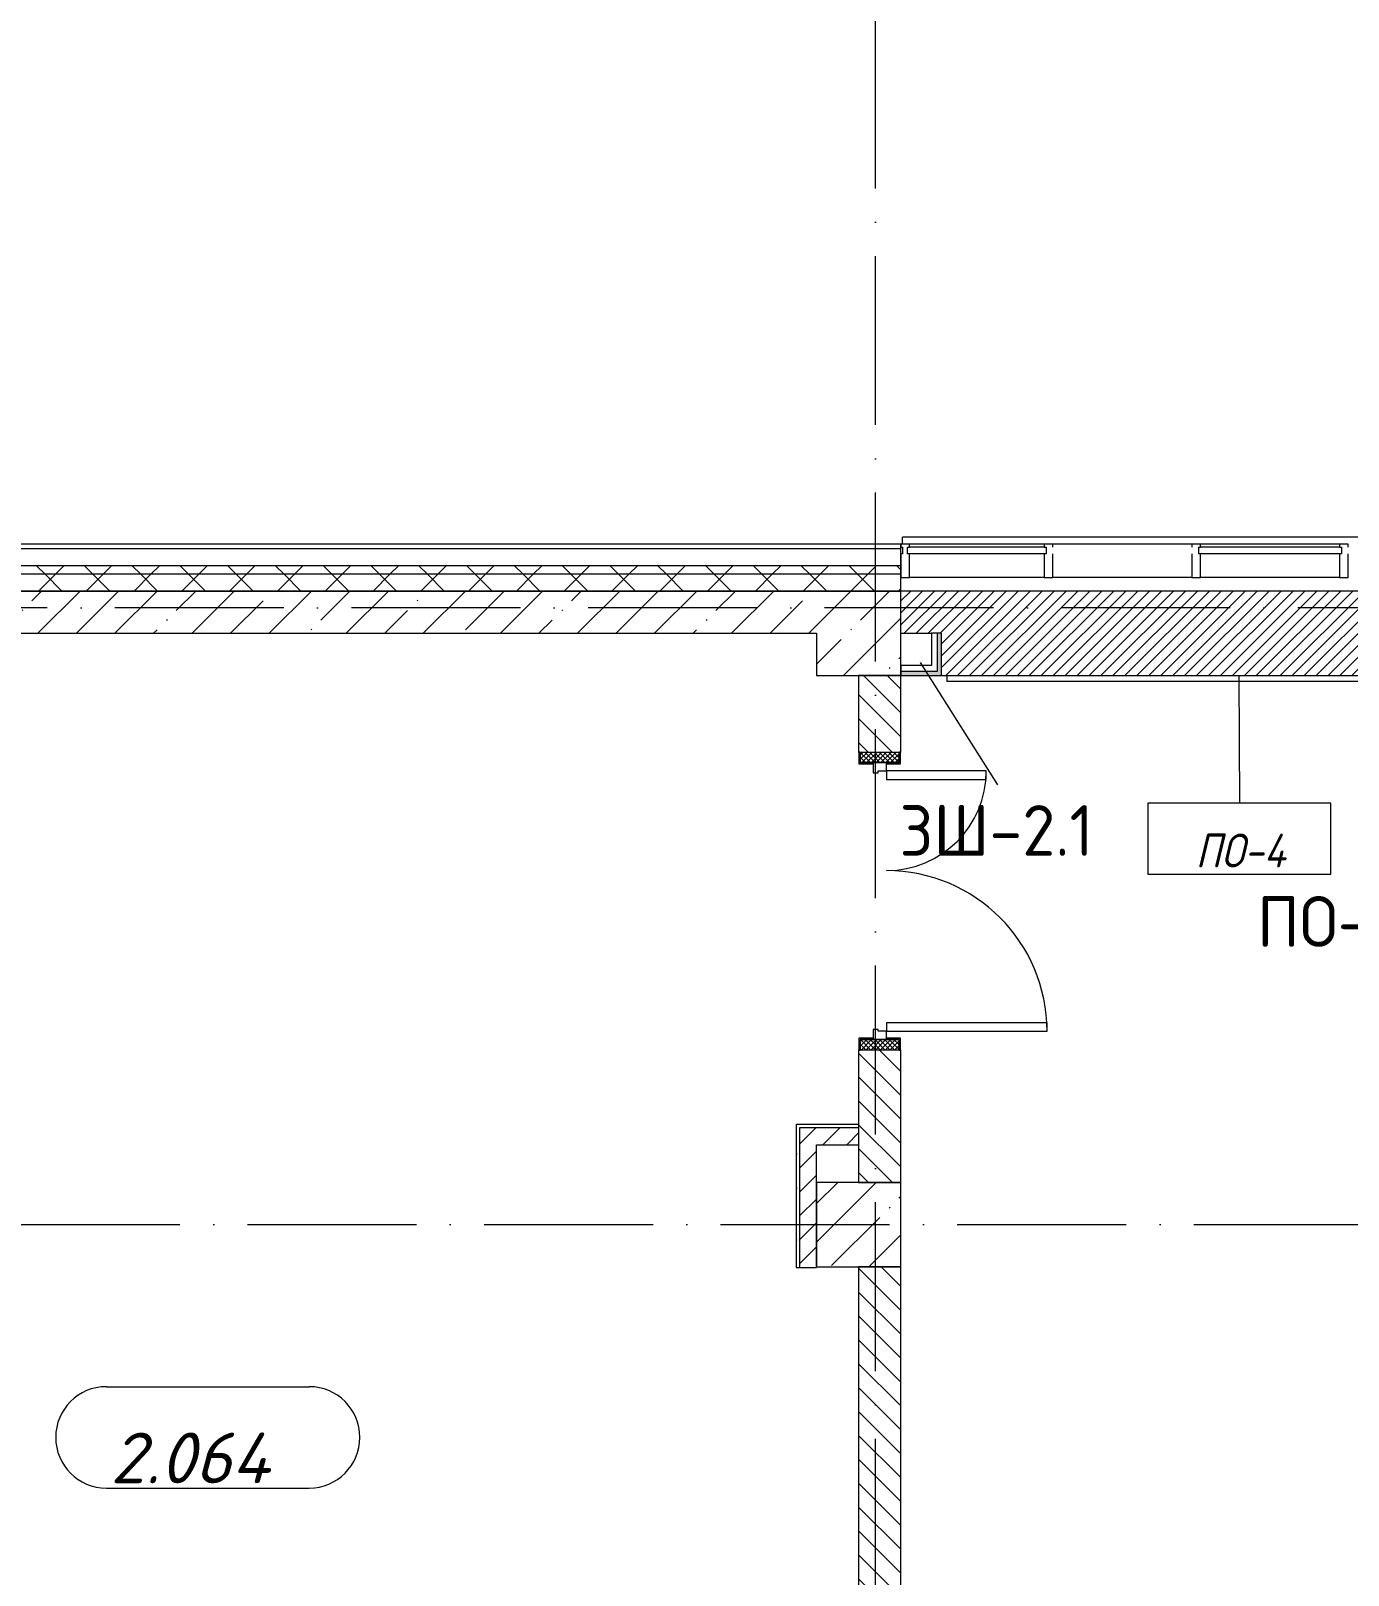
# Model space of a CAD drawing. Header units: millimetres. Extents: x -6467 to 106027, y -7090 to 195095.
# Drawn here: x 451 to 8247, y 41906 to 51047 of the extents above; entities that cross this region are included whole.
import ezdxf

# ---------------------------------------------------------------- set-up
doc = ezdxf.new("R2010")
doc.units = ezdxf.units.MM
doc.linetypes.add('50_200_ШТРИХ_1Т_ш5_п1_п1_', pattern=[1400, 1000, -200, 0, -200])
for name, color, linetype, lineweight, true_color in [('A-AREA-IDEN-1', 7, 'Continuous', 9, 0xaaaaaa), ('A-FLOR-PATT-1', 7, 'Continuous', 5, 0xd61c12), ('A-GENM-1', 7, 'Continuous', 9, 0xaaaaaa), ('A-WALL-1', 7, 'Continuous', 5, 0x77b143), ('I-WALL-1', 7, 'Continuous', 5, 0x787878), ('Оси-3', 7, '50_200_ШТРИХ_1Т_ш5_п1_п1_', 9, 0xaaaaaa)]:
    doc.layers.add(name, color=color, linetype=linetype, lineweight=lineweight, true_color=true_color)
for name, color, linetype, lineweight in [('A-DOOR', 7, 'Continuous', 9), ('A-DOOR-2', 7, 'Continuous', 5), ('A-DOOR-FRAM', 7, 'Continuous', 9), ('A-DOOR-FRAM-2', 7, 'Continuous', 5), ('A-FLOR', 7, 'Continuous', 9), ('A-FLOR-IDEN', 7, 'Continuous', 9), ('A-GLAZ', 7, 'Continuous', 5), ('A-GLAZ-CWMG', 7, 'Continuous', 9), ('A-GLAZ-CWMG-1', 7, 'Continuous', 20), ('A-WALL', 7, 'Continuous', 5), ('A-WALL-FNSH-1', 7, 'Continuous', 5), ('A-WALL-IDEN', 7, 'Continuous', 9), ('I-WALL', 7, 'Continuous', 5), ('S-COLS', 7, 'Continuous', 9), ('S-COLS-1', 7, 'Continuous', 5)]:
    doc.layers.add(name, color=color, linetype=linetype, lineweight=lineweight)
doc.styles.add('GOST Common', font='', dxfattribs={"height": 300})
doc.styles.add('GOST Common_I', font='', dxfattribs={"width": 0.9, "height": 200})
doc.styles.add('ISOCPEUR_I', font='isocpeui.ttf', dxfattribs={"height": 300})
doc.styles.get('GOST Common').set_extended_font_data('GOST Common')
doc.styles.get('GOST Common_I').set_extended_font_data('GOST Common', italic=True)
pattern_1 = [(45, (0, 0), (-228.0985, 228.0985), []), (45, (228.1, 0), (-228.0985, 228.0985), [403.225, -80.645, 6.706, -73.939])]
pattern_2 = [(45, (0, 0), (-141.42136, 141.42136), []), (135, (0, 0), (-141.42136, -141.42136), [])]
pattern_3 = [(45, (0, 0), (-70.71068, 70.71068), [])]
pattern_4 = [(0, (0, 0), (406.4, 101.6), [6.706, -298.094, 6.706, -298.094, -1625.6]), (0, (0, 0), (406.4, 101.6), [-609.6, 6.706, -602.894, 6.706, -298.094, -711.2]), (0, (0, 0), (406.4, 101.6), [-1524, 6.706, -196.494, 6.706, -501.294]), (120, (152.4, 50.8), (-291.18818, 301.15272), [6.706, -298.094, 6.706, -298.094, -1625.6]), (120, (152.4, 50.8), (-291.18818, 301.15272), [-609.6, 6.706, -602.894, 6.706, -298.094, -711.2]), (120, (152.4, 50.8), (-291.18818, 301.15272), [-1524, 6.706, -196.494, 6.706, -501.294]), (240, (203.2, 254), (-115.21182, -402.75272), [6.706, -298.094, 6.706, -298.094, -1625.6]), (240, (203.2, 254), (-115.21182, -402.75272), [-609.6, 6.706, -602.894, 6.706, -298.094, -711.2]), (240, (203.2, 254), (-115.21182, -402.75272), [-1524, 6.706, -196.494, 6.706, -501.294])]

# ---------------------------------------------------------------- blocks, each defined once
blk = doc.blocks.new('Прямоугольный импост - Импост структурный с накладкой - 180мм-22881666-АИ_План этажа Радиаторы_2')
at = {"layer": 'A-GLAZ-CWMG'}
for p, q in [((6448.9, 48008), (5650, 48008)), ((6448.9, 47991), (5650, 47991)), ((6448.9, 47811), (5650, 47811))]:
    blk.add_line(p, q, dxfattribs=at)
blk = doc.blocks.new('Прямоугольный импост - Импост структурный с накладкой - 180мм-V245-АИ_План этажа Радиаторы_2')
at = {"layer": 'A-GLAZ-CWMG-1'}
for p, q in [((-25, 40), (-25, 180)), ((-25, 180), (25, 180)), ((25, 180), (25, 40)), ((-15, 40), (-25, 40)), ((-25, -17), (-25, 0)), ((-25, 0), (-15, 0)), ((-15, 0), (-15, 40)), ((25, 0), (25, -17)), ((25, -17), (-25, -17))]:
    blk.add_line(p, q, dxfattribs=at)
blk = doc.blocks.new('Прямоугольный импост - Импост структурный с накладкой - 180мм-V246-АИ_План этажа Радиаторы_2')
at = {"layer": 'A-GLAZ-CWMG'}
for p, q in [((11692.2, 48008), (10868.3, 48008)), ((11692.2, 47991), (10868.3, 47991)), ((11692.2, 47811), (10868.3, 47811))]:
    blk.add_line(p, q, dxfattribs=at)
blk = doc.blocks.new('Прямоугольный импост - Импост структурный с накладкой - 180мм-22512541-АИ_План этажа Радиаторы_2')
at = {"layer": 'A-GLAZ-CWMG-1'}
for p, q in [((-25, 40), (-25, 180)), ((-25, 180), (25, 180)), ((25, 180), (25, 40)), ((-25, -17), (-25, 0)), ((15, 40), (15, 0)), ((25, 40), (15, 40)), ((15, 0), (25, 0)), ((25, 0), (25, -17)), ((25, -17), (-25, -17))]:
    blk.add_line(p, q, dxfattribs=at)
blk = doc.blocks.new('Прямоугольный импост - Импост структурный с накладкой - 180мм-22881668-АИ_План этажа Радиаторы_2')
at = {"layer": 'A-GLAZ-CWMG'}
for p, q in [((12566.1, 48008), (11742.2, 48008)), ((12566.1, 47811), (11742.2, 47811))]:
    blk.add_line(p, q, dxfattribs=at)
blk = doc.blocks.new('Прямоугольный импост - Импост структурный с накладкой - 180мм-22882164-АИ_План этажа Радиаторы_2')
at = {"layer": 'A-GLAZ-CWMG-1'}
for p, q in [((0, 180), (-50, 180)), ((-50, 180), (-50, 40)), ((0, 40), (0, 180)), ((-50, 40), (-40, 40)), ((-40, 0), (-50, 0)), ((-50, 0), (-50, -17)), ((-40, 40), (-40, 0)), ((-10, 0), (-10, 40)), ((-10, 40), (0, 40)), ((0, 0), (-10, 0)), ((0, -17), (0, 0)), ((-50, -17), (0, -17))]:
    blk.add_line(p, q, dxfattribs=at)
blk = doc.blocks.new('110_Дверь_СКБ_2Ст_Наружная1 - СОШ_Д-07_1760_1440_х2400мм_Все учебные помещения_ читальные залы_EIW30-25548196-АИ_План этажа Радиаторы_2')
at = {"layer": 'A-DOOR-2'}
h = blk.add_hatch(dxfattribs=at)
h.set_pattern_fill('FP_120', color=256, style=0, pattern_type=2)
h.set_pattern_definition([(135, (1456.41, 189.685), (-14.14214, -14.14214), []), (225, (1456.41, 189.685), (14.14214, -14.14214), [])])
h.paths.add_polyline_path([(899.5, -115), (899.5, 115), (839.5, 115), (839.5, -115)])
at = {"layer": 'A-DOOR-FRAM-2'}
h = blk.add_hatch(dxfattribs=at)
h.set_pattern_fill('FP_121', color=256, style=0, pattern_type=2)
h.set_pattern_definition([(45, (-666.384, 189.685), (-14.1421, 14.1421), []), (135, (-666.384, 189.685), (-14.1421, -14.1421), [])])
h.paths.add_polyline_path([(-800.5, -115), (-800.5, 115), (-860.5, 115), (-860.5, -115)])
at = {"layer": 'A-DOOR'}
for p, q in [((789.5, 990), (739.5, 990)), ((739.5, 990), (739.5, 40)), ((789.5, 40), (789.5, 990)), ((-750.5, 630), (-750.5, 40)), ((-700.5, 630), (-750.5, 630)), ((-700.5, 40), (-700.5, 630)), ((-750.5, 40), (-700.5, 40)), ((739.5, 40), (789.5, 40))]:
    blk.add_line(p, q, dxfattribs=at)
at = {"layer": 'A-DOOR-2'}
for p, q in [((-792.5, 123), (-862.5, 123)), ((-862.5, 123), (-862.5, 115)), ((-862.5, 115), (-800.5, 115)), ((-800.5, 115), (-800.5, 40)), ((-792.5, 40), (-792.5, 123)), ((901.5, 123), (831.5, 123)), ((831.5, 123), (831.5, 40)), ((839.5, 40), (839.5, 115)), ((839.5, 115), (901.5, 115)), ((901.5, 115), (901.5, 123)), ((-800.5, 40), (-792.5, 40)), ((831.5, 40), (839.5, 40)), ((-792.5, -40), (-800.5, -40)), ((-800.5, -40), (-800.5, -115)), ((-792.5, -123), (-792.5, -40)), ((839.5, -40), (831.5, -40)), ((831.5, -40), (831.5, -123)), ((839.5, -115), (839.5, -40)), ((-862.5, -115), (-862.5, -123)), ((-800.5, -115), (-862.5, -115)), ((-862.5, -123), (-792.5, -123)), ((831.5, -123), (901.5, -123)), ((901.5, -115), (839.5, -115)), ((901.5, -123), (901.5, -115))]:
    blk.add_line(p, q, dxfattribs=at)
for centre, radius, start, end in [((789.5, 40), 950, 90, 180), ((-750.5, 40), 590, 0, 90)]:
    blk.add_arc(centre, radius, start, end, dxfattribs=at)
at = {"layer": 'A-DOOR-FRAM'}
for p, q in [((-800.5, 115), (-860.5, 115)), ((-860.5, 115), (-860.5, -115)), ((-800.5, -115), (-800.5, 115)), ((899.5, 115), (839.5, 115)), ((839.5, 115), (839.5, -115)), ((899.5, -115), (899.5, 115)), ((-750.5, 40), (-800.5, 40)), ((-800.5, 40), (-800.5, -40)), ((-750.5, -10), (-750.5, 40)), ((789.5, 40), (789.5, -10)), ((839.5, 40), (789.5, 40)), ((839.5, -40), (839.5, 40)), ((-800.5, -40), (-740.5, -40)), ((-740.5, -10), (-750.5, -10)), ((-740.5, -40), (-740.5, -10)), ((789.5, -10), (779.5, -10)), ((779.5, -10), (779.5, -40)), ((779.5, -40), (839.5, -40)), ((-860.5, -115), (-800.5, -115)), ((839.5, -115), (899.5, -115))]:
    blk.add_line(p, q, dxfattribs=at)
blk = doc.blocks.new('АР_Перемычка1 - АР_Перемычка-25547967-АИ_План этажа Радиаторы_2')
at = {"layer": 'A-GENM-1'}
blk.add_line((-350, -125), (-343, -125), dxfattribs=at)
blk = doc.blocks.new('Отлив_СКБ - Отлив витража-25813951-АИ_План этажа Радиаторы_2')
at = {"layer": 'A-GLAZ'}
for p, q in [((0, 57), (0, 100)), ((7855, 100), (0, 100)), ((7855, 100), (7855, 57)), ((30, 2), (848.9, 2)), ((1752.8, 2), (2596.7, 2)), ((3500.6, 2), (4344.4, 2)), ((5248.3, 2), (6092.2, 2)), ((6996.1, 2), (7815, 2)), ((7845, 2), (7855, 2)), ((838.9, 0), (40, 0)), ((2586.7, 0), (1762.8, 0)), ((4334.4, 0), (3510.6, 0)), ((6082.2, 0), (5258.3, 0)), ((7805, 0), (7006.1, 0))]:
    blk.add_line(p, q, dxfattribs=at)
blk = doc.blocks.new('AAR_СКБ_Марка_помещения_1_5 ммп - Номер-27962133-АИ_План этажа Радиаторы_2')
at = {"layer": 'A-AREA-IDEN-1'}
for p, q in [((-2.987, 3), (3.013, 3)), ((-2.987, 0), (3.013, 0))]:
    blk.add_line(p, q, dxfattribs=at)
for centre, start, end in [((-2.987, 1.5), 90, 270), ((3.013, 1.5), 270, 90)]:
    blk.add_arc(centre, 1.5, start, end, dxfattribs=at)
blk = doc.blocks.new('AAR_СКБ_Марка_Перекрытия_1 мм - Марка пола-27961726-АИ_План этажа Радиаторы_2')
at = {"layer": 'A-FLOR-IDEN'}
for p, q in [((2.723, 2.101), (-2.69, 2.101)), ((-2.69, 2.101), (-2.69, 0)), ((2.723, 0), (2.723, 2.101)), ((-2.69, 0), (2.723, 0))]:
    blk.add_line(p, q, dxfattribs=at)

msp = doc.modelspace()

# ---------------------------------------------------------------- hatches: boundary and pattern name
at = {"layer": 'A-FLOR-PATT-1'}
h = msp.add_hatch(dxfattribs=at)
h.set_pattern_fill('FP_362', color=256, style=0, pattern_type=2)
h.set_pattern_definition([(45, (7600, 47481.04), (-35.3553, 35.3553), [])])
h.paths.add_polyline_path([(9362.1, 47231), (9380, 47231), (9380, 47481), (9600, 47481), (9600, 47731), (5600, 47731), (5600, 47481), (5841.1, 47481), (5841.1, 47231), (6150.5, 47231)])
at = {"layer": 'A-WALL'}
h = msp.add_hatch(dxfattribs=at)
h.set_pattern_fill('FP_125', color=256, style=0, pattern_type=2)
h.set_pattern_definition(pattern_2)
h.paths.add_polyline_path([(23650, 47831), (23700, 47831), (23700, 47881), (15800, 47881), (15800, 47831), (22760.4, 47831)])
h.paths.add_polyline_path([(14800, 47831), (14800, 47881), (13465, 47881), (13465, 47831), (14455.5, 47831)])
h.paths.add_polyline_path([(5600, 47831), (5600, 47881), (-2550, 47881), (-2550, 47831), (2828.5, 47831)])
h = msp.add_hatch(dxfattribs=at)
h.set_pattern_fill('FP_125', color=256, style=0, pattern_type=2)
h.set_pattern_definition(pattern_2)
h.paths.add_polyline_path([(23550, 47731), (23650, 47731), (23650, 47831), (15800, 47831), (15800, 47731), (22760.4, 47731)])
h.paths.add_polyline_path([(14800, 47731), (14800, 47831), (13465, 47831), (13465, 47731), (14455.5, 47731)])
h.paths.add_polyline_path([(5600, 47731), (5600, 47831), (-2450, 47831), (-2450, 47731), (2828.5, 47731)])
h = msp.add_hatch(dxfattribs=at)
h.set_pattern_fill('FP_1', color=256, style=0, pattern_type=2)
h.set_pattern_definition(pattern_1)
h.paths.add_polyline_path([(4489.5, 47481), (5100, 47481), (5100, 47731), (-1950, 47731), (-1950, 47481), (2828.5, 47481)])
at = {"layer": 'A-WALL-1'}
for points in [[(5841.1, 47231), (5841.1, 47481), (5816.1, 47481), (5816.1, 47231)], [(5816.1, 47231), (5816.1, 47256), (5600, 47256), (5600, 47231), (5781.1, 47231)]]:
    msp.add_hatch(color=256, dxfattribs=at).paths.add_polyline_path(points)
at = {"layer": 'I-WALL'}
h = msp.add_hatch(dxfattribs=at)
h.set_pattern_fill('FP_2', color=256, style=0, pattern_type=2)
h.set_pattern_definition([(135, (0, 0), (-70.71068, -70.71068), [])])
h.paths.add_polyline_path([(5435, 10031), (5600, 10031), (5600, 10181), (5350, 10181), (5350, 10031)])
h.paths.add_polyline_path([(5350, 10881), (5600, 10881), (5600, 11076), (5350, 11076), (5350, 10906)])
h.paths.add_polyline_path([(5600, 11776), (5600, 12567), (5350, 12567), (5350, 11776), (5515, 11776)])
h.paths.add_polyline_path([(5600, 13767), (5600, 13931), (5350, 13931), (5350, 13767)])
h.paths.add_polyline_path([(5350, 14431), (5600, 14431), (5600, 15567), (5350, 15567), (5350, 14986)])
h.paths.add_polyline_path([(5435, 16267), (5600, 16267), (5600, 16446), (5350, 16446), (5350, 16267)])
h.paths.add_polyline_path([(5350, 17146), (5600, 17146), (5600, 17231), (5350, 17231), (5350, 17226)])
h.paths.add_polyline_path([(5420, 19491), (5600, 19493), (5600, 23231), (5350, 23231), (5352, 19493), (5360, 19491)])
h.paths.add_polyline_path([(5600, 23731), (5600, 26231), (5350, 26231), (5350, 23731)])
h.paths.add_polyline_path([(5463.9, 26731), (5600, 26731), (5600, 32231), (5350, 32231), (5350, 26731), (5462.7, 26731)])
h.paths.add_polyline_path([(5382.8, 32731), (5600, 32731), (5600, 35231), (5350, 35231), (5350, 32731)])
h.paths.add_polyline_path([(5598, 37491), (5600, 37493), (5600, 38230.7), (5350, 38230.7), (5352, 37493), (5598, 37492.2)])
h.paths.add_polyline_path([(5350, 38730.7), (5600, 38730.7), (5600, 43731), (5350, 43731), (5350, 38887.8)])
h.paths.add_polyline_path([(5600, 44231), (5598, 45014), (5350, 45014), (5350, 44231)])
h.paths.add_polyline_path([(5420, 46776), (5600, 46778), (5598, 47231), (5350, 47231), (5352, 46778), (5360, 46776)])
h = msp.add_hatch(dxfattribs=at)
h.set_pattern_fill('FP_4', color=256, style=0, pattern_type=2)
h.set_pattern_definition(pattern_3)
h.paths.add_polyline_path([(5350, 44454), (5350, 44554), (5000, 44554), (5000, 44454), (5100, 44454)])
h = msp.add_hatch(dxfattribs=at)
h.set_pattern_fill('FP_4', color=256, style=0, pattern_type=2)
h.set_pattern_definition(pattern_3)
h.paths.add_polyline_path([(5100, 43727.9), (5100, 44454), (5000, 44454), (5000, 43727.9)])
at = {"layer": 'I-WALL-1'}
h = msp.add_hatch(dxfattribs=at)
h.set_pattern_fill('FP_3', color=256, style=0, pattern_type=2)
h.set_pattern_definition(pattern_4)
h.paths.add_polyline_path([(5350, 44554), (5350, 44574), (4980, 44574), (4980, 44554), (5000, 44554)])
h = msp.add_hatch(dxfattribs=at)
h.set_pattern_fill('FP_3', color=256, style=0, pattern_type=2)
h.set_pattern_definition(pattern_4)
h.paths.add_polyline_path([(4980, 43727.9), (5000, 43727.9), (5000, 44554), (4980, 44554), (4980, 44454)])
at = {"layer": 'S-COLS-1'}
h = msp.add_hatch(dxfattribs=at)
h.set_pattern_fill('FP_1', color=256, style=0, pattern_type=2)
h.set_pattern_definition(pattern_1)
h.paths.add_polyline_path([(5100, 47231), (5600, 47231), (5600, 47731), (5100, 47731), (5100, 47481)])
h = msp.add_hatch(dxfattribs=at)
h.set_pattern_fill('FP_1', color=256, style=0, pattern_type=2)
h.set_pattern_definition(pattern_1)
h.paths.add_polyline_path([(5100, 43731), (5600, 43731), (5600, 44231), (5100, 44231)])

# ---------------------------------------------------------------- linework, layer by layer
at = {"layer": 'A-FLOR'}
for p, q in [((9600, 47731), (5600, 47731)), ((5600, 47481), (5781.1, 47481)), ((5841.1, 47231), (9380, 47231))]:
    msp.add_line(p, q, dxfattribs=at)
at = {"layer": 'A-FLOR-IDEN'}
msp.add_line((7600, 47231), (7603.4, 46475.5), dxfattribs=at)
at = {"layer": 'A-WALL'}
for p, q in [((5600, 47981), (-2700, 47981)), ((5600, 47881), (-2600, 47881)), ((5600, 47831), (-2550, 47831)), ((5100, 47731), (-1950, 47731)), ((-1140, 47481), (5100, 47481)), ((5781.1, 47481), (5781.1, 47291)), ((5816.1, 47481), (5781.1, 47481)), ((5816.1, 47256), (5816.1, 47481)), ((5781.1, 47291), (5600, 47291)), ((5600, 47291), (5600, 47256)), ((5600, 47231), (5350, 47231)), ((5350, 47231), (5350, 46776)), ((5600, 47256), (5816.1, 47256)), ((5600, 46776), (5600, 47231)), ((5871.1, 47231), (5871.1, 47196)), ((9320, 47196), (5871.1, 47196)), ((5350, 45016), (5350, 44231)), ((5600, 44231), (5600, 45016)), ((5000, 44554), (5000, 43727.9)), ((5350, 44554), (5000, 44554)), ((5350, 44231), (5600, 44231)), ((5350, 43731), (5350, 39087.8)), ((5600, 43731), (5350, 43731)), ((5600, 38730.7), (5600, 43731))]:
    msp.add_line(p, q, dxfattribs=at)
at = {"layer": 'A-WALL-FNSH-1'}
for p, q in [((5600, 48008), (-2727, 48008)), ((5600, 47731), (5600, 48008)), ((-2450, 47731), (5600, 47731)), ((5841.1, 47481), (5816.1, 47481)), ((5841.1, 47231), (5841.1, 47481)), ((5600, 47256), (5600, 47231)), ((5600, 47231), (5841.1, 47231)), ((4980, 44574), (4980, 43727.9)), ((5350, 44574), (4980, 44574)), ((5100, 43727.9), (5100, 44454)), ((5100, 44454), (5350, 44454)), ((4980, 43727.9), (5100, 43727.9))]:
    msp.add_line(p, q, dxfattribs=at)
at = {"layer": 'A-WALL-IDEN'}
msp.add_line((5713.2, 47307.7), (6172.4, 46584.4), dxfattribs=at)
at = {"layer": 'S-COLS'}
for p, q in [((5600, 44231), (5350, 44231)), ((5350, 43731), (5600, 43731))]:
    msp.add_line(p, q, dxfattribs=at)
at = {"layer": 'S-COLS-1'}
for p, q in [((5600, 47731), (5100, 47731)), ((5600, 47231), (5600, 47731)), ((5100, 47481), (5100, 47231)), ((5100, 47231), (5600, 47231)), ((5350, 44231), (5100, 44231)), ((5100, 44231), (5100, 43731)), ((5600, 43731), (5600, 44231)), ((5100, 43731), (5350, 43731))]:
    msp.add_line(p, q, dxfattribs=at)
at = {"layer": 'Оси-3'}
for p, q in [((5450, -5889.7), (5450, 91281)), ((25750, 47631), (-5267.3, 47631)), ((-5267.3, 43981), (25750, 43981))]:
    msp.add_line(p, q, dxfattribs=at)

# ---------------------------------------------------------------- block references
at = {"layer": 'A-AREA-IDEN-1', "xscale": 199.9999999999999, "yscale": 199.9999999999999, "zscale": 199.9999999999999}
msp.add_blockref('AAR_СКБ_Марка_помещения_1_5 ммп - Номер-27962133-АИ_План этажа Радиаторы_2', (1495.6, 42421.5), dxfattribs=at)
at = {"layer": 'A-DOOR-2', "rotation": 269.9999999999999}
msp.add_blockref('110_Дверь_СКБ_2Ст_Наружная1 - СОШ_Д-07_1760_1440_х2400мм_Все учебные помещения_ читальные залы_EIW30-25548196-АИ_План этажа Радиаторы_2', (5475, 45915.5), dxfattribs=at)
at = {"layer": 'A-FLOR-IDEN', "xscale": 199.9999999999999, "yscale": 199.9999999999999, "zscale": 199.9999999999999}
msp.add_blockref('AAR_СКБ_Марка_Перекрытия_1 мм - Марка пола-27961726-АИ_План этажа Радиаторы_2', (7600, 46055.3), dxfattribs=at)
at = {"layer": 'A-GENM-1', "rotation": 269.9999999999999}
msp.add_blockref('АР_Перемычка1 - АР_Перемычка-25547967-АИ_План этажа Радиаторы_2', (5475, 46776), dxfattribs=at)
at = {"layer": 'A-GLAZ'}
msp.add_blockref('Отлив_СКБ - Отлив витража-25813951-АИ_План этажа Радиаторы_2', (5610, 47951), dxfattribs=at)
at = {"layer": 'A-GLAZ-CWMG', "rotation": 180}
msp.add_blockref('Прямоугольный импост - Импост структурный с накладкой - 180мм-22882164-АИ_План этажа Радиаторы_2', (5600, 47991), dxfattribs=at)
at = {"layer": 'A-GLAZ-CWMG'}
for name, p in [('Прямоугольный импост - Импост структурный с накладкой - 180мм-22881666-АИ_План этажа Радиаторы_2', (0, 0)), ('Прямоугольный импост - Импост структурный с накладкой - 180мм-22881668-АИ_План этажа Радиаторы_2', (-5243.3, 0)), ('Прямоугольный импост - Импост структурный с накладкой - 180мм-V246-АИ_План этажа Радиаторы_2', (-3495.6, 0))]:
    msp.add_blockref(name, p, dxfattribs=at)
at = {"layer": 'A-GLAZ-CWMG', "extrusion": (0, 0, -1), "rotation": 180}
for name, p in [('Прямоугольный импост - Импост структурный с накладкой - 180мм-V245-АИ_План этажа Радиаторы_2', (-6473.9, 47991)), ('Прямоугольный импост - Импост структурный с накладкой - 180мм-22512541-АИ_План этажа Радиаторы_2', (-7347.8, 47991)), ('Прямоугольный импост - Импост структурный с накладкой - 180мм-V245-АИ_План этажа Радиаторы_2', (-8221.7, 47991))]:
    msp.add_blockref(name, p, dxfattribs=at)

# ---------------------------------------------------------------- texts
at = {"layer": 'A-AREA-IDEN-1', "insert": (1392.4, 42449.7), "char_height": 300, "width": 992, "attachment_point": 8, "line_spacing_factor": 1.139951, "style": 'ISOCPEUR_I'}
msp.add_mtext('\\pxqc,t8.46667,16.93333,25.4,33.86667,42.33333,50.8,59.26667,67.73333,76.2,84.66667,93.13333,101.6,110.06667,118.53333,127,135.46667,143.93333,152.4,160.86667,169.33333,177.8,186.26667,194.73333,203.2,211.66667,220.13333,228.6,237.06667,245.53333,254,262.46667,270.93333;{2.064}', dxfattribs=at)
at = {"layer": 'A-FLOR-IDEN', "insert": (7610.2, 46195.1), "char_height": 200, "width": 572.4, "attachment_point": 5, "line_spacing_factor": 1.022766, "style": 'GOST Common_I'}
msp.add_mtext('\\pxqc,t0.9,1.8,2.7,3.6,4.5,5.4,6.3,7.2,8.1,9,9.9,10.8,11.7,12.6,13.5,14.4,15.3,16.2,17.1,18,18.9,19.8,20.7,21.6,22.5,23.4,24.3,25.2,26.1,27,27.9,28.8;{ПО-4}', dxfattribs=at)
at = {"layer": 'A-WALL-IDEN', "char_height": 300, "attachment_point": 2, "line_spacing_factor": 1.022766, "style": 'GOST Common'}
for s, insert, width in [('\\pxqc,t0.26667,0.53333,0.8,1.06667,1.33333,1.6,1.86667,2.13333,2.4,2.66667,2.93333,3.2,3.46667,3.73333,4,4.26667,4.53333,4.8,5.06667,5.33333,5.6,5.86667,6.13333,6.4,6.66667,6.93333,7.2,7.46667,7.73333,8,8.26667,8.53333;{ЗШ-2.1}', (6166.4, 46463.9), 1190), ('\\pxqc,t0.26667,0.53333,0.8,1.06667,1.33333,1.6,1.86667,2.13333,2.4,2.66667,2.93333,3.2,3.46667,3.73333,4,4.26667,4.53333,4.8,5.06667,5.33333,5.6,5.86667,6.13333,6.4,6.66667,6.93333,7.2,7.46667,7.73333,8,8.26667,8.53333;{ПО-4.1}', (8264.8, 45924.9), 1178)]:
    msp.add_mtext(s, dxfattribs=dict(at, insert=insert, width=width))

doc.saveas('drawing.dxf')
